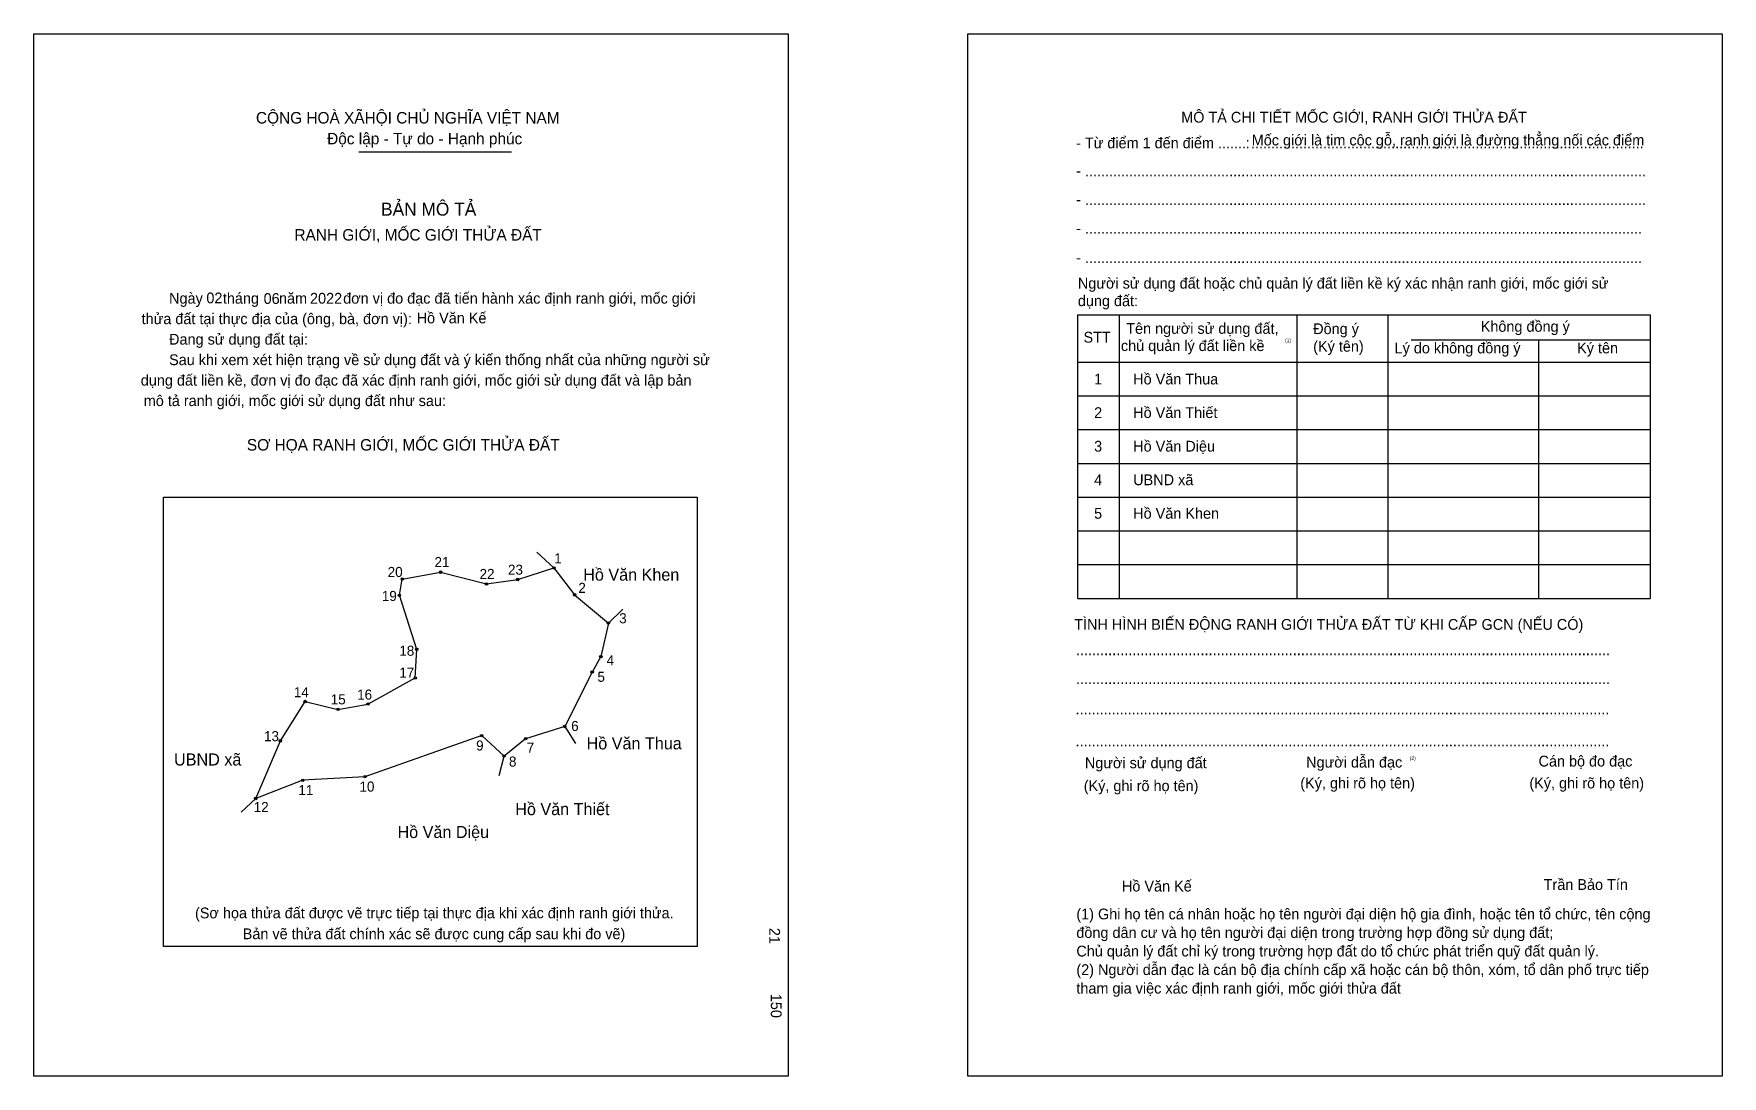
# Model space of a CAD drawing. Extents: x 546937 to 547664, y 1824374 to 1824823.
import ezdxf

# ---------------------------------------------------------------- set-up
doc = ezdxf.new("R2010")
doc.units = 0
for name, color, linetype in [('bmtKhungInTrang1', 7, 'Continuous'), ('bmtKhungInTrang2', 7, 'Continuous'), ('bmtNoiDung', 7, 'Continuous'), ('bmtTemplate', 7, 'Continuous'), ('CanhThua', 7, 'Continuous'), ('MocDinhThua', 7, 'Continuous'), ('RauThua', 7, 'Continuous'), ('SoHieuDinhThua', 7, 'Continuous'), ('TenChuLanCan', 7, 'Continuous')]:
    doc.layers.add(name, color=color, linetype=linetype)

msp = doc.modelspace()

# ---------------------------------------------------------------- linework, layer by layer
at = {"layer": 'bmtKhungInTrang1'}
msp.add_lwpolyline([(546937.34, 1824823.18), (547261.89, 1824823.18), (547261.89, 1824374.29), (546937.34, 1824374.29)], close=True, dxfattribs=at)
at = {"layer": 'bmtKhungInTrang2'}
msp.add_lwpolyline([(547339.29, 1824823.18), (547663.83, 1824823.18), (547663.83, 1824374.29), (547339.29, 1824374.29)], close=True, dxfattribs=at)
at = {"layer": 'bmtTemplate'}
for p, q in [((547077.2, 1824772.31), (547142.83, 1824772.31)), ((547404.39, 1824702.1), (547404.39, 1824580.07)), ((547480.74, 1824702.1), (547480.74, 1824580.07)), ((547520.02, 1824702.25), (547520.02, 1824580.07)), ((547632.76, 1824702.1), (547632.76, 1824580.07)), ((547529.98, 1824691.35), (547632.76, 1824691.35)), ((547386.59, 1824681.77), (547632.76, 1824681.77)), ((547386.59, 1824667.24), (547632.76, 1824667.24)), ((547386.59, 1824652.71), (547632.76, 1824652.71)), ((547386.59, 1824638.18), (547632.76, 1824638.18)), ((547386.59, 1824623.65), (547632.76, 1824623.65)), ((547386.59, 1824609.13), (547632.76, 1824609.13)), ((547386.59, 1824594.6), (547632.76, 1824594.6)), ((547386.59, 1824580.07), (547632.76, 1824580.07))]:
    msp.add_line(p, q, dxfattribs=at)
for points in [[(547386.44, 1824702.1), (547632.76, 1824702.1)], [(547386.44, 1824702.1), (547386.44, 1824580.07)], [(547584.85, 1824691.21), (547584.85, 1824580.07)]]:
    msp.add_lwpolyline(points, dxfattribs=at)
msp.add_lwpolyline([(546993.18, 1824430.2), (546993.18, 1824623.64), (547222.82, 1824623.64), (547222.82, 1824430.2)], close=True, dxfattribs=at)
at = {"layer": 'CanhThua'}
for p, q in [((547094.65, 1824581.4), (547095.89, 1824588.38)), ((547095.89, 1824588.38), (547112.4, 1824591.34)), ((547112.4, 1824591.34), (547132.12, 1824586.25)), ((547132.12, 1824586.25), (547145.58, 1824588.19)), ((547145.58, 1824588.19), (547161.13, 1824593.19)), ((547161.13, 1824593.19), (547170.05, 1824581.59)), ((547102.15, 1824558.07), (547094.65, 1824581.4)), ((547170.05, 1824581.59), (547184.62, 1824569.42)), ((547184.62, 1824569.42), (547181.33, 1824554.97)), ((547101.51, 1824545.81), (547102.15, 1824558.07)), ((547181.33, 1824554.97), (547177.6, 1824548.32)), ((547081.15, 1824534.55), (547101.51, 1824545.81)), ((547177.6, 1824548.32), (547165.79, 1824524.9)), ((547043.47, 1824518.72), (547054.11, 1824535.64)), ((547054.11, 1824535.64), (547068.24, 1824532.25)), ((547068.24, 1824532.25), (547081.15, 1824534.55)), ((547165.79, 1824524.9), (547148.95, 1824519.61)), ((547032.86, 1824493.88), (547043.47, 1824518.72)), ((547130.09, 1824520.95), (547079.84, 1824503.26)), ((547139.72, 1824512.14), (547130.09, 1824520.95)), ((547148.95, 1824519.61), (547139.72, 1824512.14)), ((547053.07, 1824501.72), (547032.86, 1824493.88)), ((547079.84, 1824503.26), (547053.07, 1824501.72))]:
    msp.add_line(p, q, dxfattribs=at)
at = {"layer": 'MocDinhThua'}
for centre in [(547095.89, 1824588.38), (547112.4, 1824591.34), (547132.12, 1824586.25), (547145.58, 1824588.19), (547161.13, 1824593.19), (547094.65, 1824581.4), (547170.05, 1824581.59), (547184.62, 1824569.42), (547102.15, 1824558.07), (547181.33, 1824554.97), (547101.51, 1824545.81), (547177.6, 1824548.32), (547054.11, 1824535.64), (547068.24, 1824532.25), (547081.15, 1824534.55), (547130.09, 1824520.95), (547165.79, 1824524.9), (547043.47, 1824518.72), (547148.95, 1824519.61), (547139.72, 1824512.14), (547053.07, 1824501.72), (547079.84, 1824503.26), (547032.86, 1824493.88)]:
    msp.add_circle(centre, 0.52, dxfattribs=at)
at = {"layer": 'RauThua'}
for p, q in [((547153.75, 1824599.91), (547161.13, 1824593.19)), ((547184.62, 1824569.42), (547190.8, 1824575.44)), ((547165.79, 1824524.9), (547170.39, 1824517.6)), ((547137.59, 1824503.79), (547139.72, 1824512.14)), ((547026.56, 1824487.95), (547032.86, 1824493.88))]:
    msp.add_line(p, q, dxfattribs=at)

# ---------------------------------------------------------------- texts
at = {"layer": 'bmtNoiDung'}
for s, height, p in [('02', 4.644, (547011.61, 1824707.11)), ('06', 4.644, (547036.24, 1824706.85)), ('2022', 4.644, (547056.21, 1824706.95)), ('Hồ Văn Kế', 4.644, (547102.09, 1824698.47)), ('1', 4.64, (547393.58, 1824672.18)), ('Hồ Văn Thua ', 4.6437, (547410.39, 1824672.18)), ('2', 4.64, (547393.58, 1824657.72)), ('Hồ Văn Thiết ', 4.6437, (547410.39, 1824657.72)), ('3', 4.64, (547393.58, 1824643.26)), ('Hồ Văn Diệu ', 4.6437, (547410.39, 1824643.26)), ('4', 4.64, (547393.58, 1824628.8)), ('UBND xã ', 4.644, (547410.39, 1824628.8)), ('5', 4.64, (547393.58, 1824614.34)), ('Hồ Văn Khen ', 4.6437, (547410.39, 1824614.34)), ('Hồ Văn Kế', 4.644, (547405.56, 1824453.84))]:
    msp.add_text(s, height=height, dxfattribs=at).set_placement(p)
for s, p in [('21', (547253.81, 1824438.19)), ('150', (547254.47, 1824409.77))]:
    msp.add_text(s, height=4.644, rotation=270, dxfattribs=at).set_placement(p)
at = {"layer": 'bmtTemplate'}
for s, height, p in [('CỘNG HOÀ XÃHỘI CHỦ NGHĨA VIỆT NAM', 4.9533, (547032.94, 1824784.52)), ('MÔ TẢ CHI TIẾT MỐC GIỚI, RANH GIỚI THỬA ĐẤT', 4.6419, (547431.05, 1824784.92)), ('Độc lập - Tự do - Hạnh phúc', 4.9533, (547063.57, 1824775.56)), ('- Từ điểm 1 đến điểm .......', 4.6419, (547385.8, 1824773.85)), (':', 4.64, (547458.73, 1824773.85)), ('Mốc giới là tim cộc gỗ, ranh giới là đường thẳng nối các điểm', 4.6419, (547461.41, 1824775.08)), ('..................................................................................................', 4.6419, (547461.02, 1824773.85)), ('- ............................................................................................................................................', 4.64194, (547385.8, 1824761.82)), ('BẢN MÔ TẢ', 5.572, (547086.76, 1824744.86)), ('- ............................................................................................................................................', 4.64194, (547385.8, 1824749.47)), ('RANH GIỚI, MỐC GIỚI THỬA ĐẤT', 4.9533, (547049.5, 1824734.12)), ('- ...........................................................................................................................................', 4.64194, (547385.8, 1824737.12)), ('- ...........................................................................................................................................', 4.64194, (547385.8, 1824724.48)), ('Người sử dụng đất hoặc chủ quản lý đất liền kề ký xác nhận ranh giới, mốc giới sử', 4.6419, (547386.59, 1824713.44)), ('Ngày     tháng     năm         đơn vị đo đạc đã tiến hành xác định ranh giới, mốc giới ', 4.6437, (546995.57, 1824706.95)), ('dụng đất:', 4.642, (547386.59, 1824705.88)), ('thửa đất tại thực địa của (ông, bà, đơn vị):', 4.6437, (546983.74, 1824698.13)), ('Tên người sử dụng đất,', 4.6419, (547407.39, 1824693.97)), ('Đồng ý', 4.642, (547487.84, 1824693.83)), ('Không đồng ý', 4.6419, (547559.93, 1824694.84)), ('Đang sử dụng đất tại:', 4.6437, (546995.57, 1824689.31)), ('STT', 4.642, (547389.02, 1824690.19)), ('chủ quản lý đất liền kề', 4.6419, (547405.11, 1824686.55)), ('(1)', 1.548, (547475.71, 1824690.36)), ('(Ký tên)', 4.642, (547487.84, 1824686.27)), ('Lý do không đồng ý', 4.6419, (547522.86, 1824685.55)), ('Ký tên', 4.642, (547601.41, 1824685.55)), ('Sau khi xem xét hiện trạng về sử dụng đất và ý kiến thống nhất của những người sử ', 4.6437, (546995.57, 1824680.49)), ('dụng đất liền kề, đơn vị đo đạc đã xác định ranh giới, mốc giới sử dụng đất và lập bản', 4.6437, (546983.39, 1824671.67)), ('mô tả ranh giới, mốc giới sử dụng đất như sau:', 4.6437, (546984.67, 1824662.86)), ('SƠ HỌA RANH GIỚI, MỐC GIỚI THỬA ĐẤT', 4.9533, (547029.03, 1824643.7)), ('TÌNH HÌNH BIẾN ĐỘNG RANH GIỚI THỬA ĐẤT TỪ KHI CẤP GCN (NẾU CÓ)', 4.6419, (547385.02, 1824566.52)), ('.....................................................................................................................................', 4.6489, (547385.8, 1824555.6)), ('.....................................................................................................................................', 4.6489, (547385.8, 1824543.25)), ('.....................................................................................................................................', 4.6489, (547385.57, 1824530.18)), ('.....................................................................................................................................', 4.6489, (547385.57, 1824516.37)), ('Người sử dụng đất', 4.6419, (547389.59, 1824506.93)), ('Người dẫn đạc', 4.6419, (547484.8, 1824507.22)), ('(2)', 1.548, (547529.38, 1824510.43)), ('Cán bộ đo đạc', 4.6419, (547584.8, 1824507.66)), ('(Ký, ghi rõ họ tên)', 4.6419, (547389.12, 1824497.05)), ('(Ký, ghi rõ họ tên)', 4.6419, (547482.28, 1824498.22)), ('(Ký, ghi rõ họ tên)', 4.6419, (547580.86, 1824498.22)), ('Trần Bảo Tín', 4.6419, (547587.01, 1824454.53)), ('(Sơ họa thửa đất được vẽ trực tiếp tại thực địa khi xác định ranh giới thửa.', 4.6437, (547006.72, 1824442.29)), ('(1) Ghi họ tên cá nhân hoặc họ tên người đại diện hộ gia đình, hoặc tên tổ chức, tên cộng', 4.6419, (547385.94, 1824441.84)), ('Bản vẽ thửa đất chính xác sẽ được cung cấp sau khi đo vẽ)', 4.6437, (547027.25, 1824433.31)), ('đồng dân cư và họ tên người đại diện trong trường hợp đồng sử dụng đất;', 4.6419, (547385.94, 1824433.85)), ('Chủ quản lý đất chỉ ký trong trường hợp đất do tổ chức phát triển quỹ đất quản lý.', 4.6419, (547385.94, 1824425.86)), ('(2) Người dẫn đạc là cán bộ địa chính cấp xã hoặc cán bộ thôn, xóm, tổ dân phố trực tiếp', 4.6419, (547385.94, 1824417.87)), ('tham gia việc xác định ranh giới, mốc giới thửa đất', 4.6419, (547385.94, 1824409.88))]:
    msp.add_text(s, height=height, dxfattribs=at).set_placement(p)
at = {"layer": 'SoHieuDinhThua'}
for s, p in [('21', (547109.76, 1824593.5)), ('23', (547141.38, 1824590.25)), ('1', (547161.29, 1824595.16)), ('20', (547089.61, 1824589.27)), ('22', (547129.15, 1824588.41)), ('2', (547171.65, 1824582.42)), ('19', (547087.1, 1824578.94)), ('3', (547189.23, 1824569.33)), ('18', (547094.63, 1824555.35)), ('17', (547094.62, 1824545.94)), ('4', (547183.83, 1824551.25)), ('5', (547179.87, 1824544.13)), ('14', (547049.26, 1824537.49)), ('15', (547065.12, 1824534.41)), ('16', (547076.48, 1824536.47)), ('13', (547036.41, 1824518.56)), ('6', (547168.57, 1824522.94)), ('9', (547127.67, 1824514.54)), ('7', (547149.45, 1824513.63)), ('8', (547141.81, 1824507.64)), ('11', (547051.19, 1824495.33)), ('10', (547077.48, 1824496.85)), ('12', (547031.97, 1824488.05))]:
    msp.add_text(s, height=4.33, dxfattribs=at).set_placement(p)
at = {"layer": 'TenChuLanCan'}
for s, height, p in [('Hồ Văn Khen', 5.1955, (547173.76, 1824587.68)), ('Hồ Văn Thua', 5.1955, (547175.21, 1824515.04)), ('UBND xã', 5.196, (546997.71, 1824508.09)), ('Hồ Văn Thiết', 5.1955, (547144.52, 1824486.72)), ('Hồ Văn Diệu', 5.1955, (547093.86, 1824476.87))]:
    msp.add_text(s, height=height, dxfattribs=at).set_placement(p)

doc.saveas('drawing.dxf')
